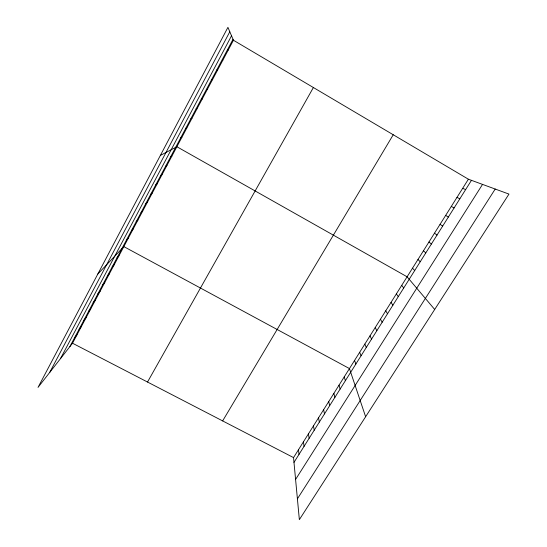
<?xml version="1.0" encoding="UTF-8"?>
<svg xmlns="http://www.w3.org/2000/svg" width="547" height="547" viewBox="0 0 547 547"><rect width="100%" height="100%" fill="white"/><g stroke="black" fill="none" stroke-linecap="round" stroke-linejoin="round"><path stroke-width="0.82" d="M49.661 372.493L229.802 31.753M60.437 358.695L231.531 35.781M69.886 346.593L233.022 39.281M72.519 343.222L233.439 40.246L227.921 27.35L38.03 387.392L72.519 343.222L293.534 457.6L299.359 519.65L508.97 194.089L468.396 179.211L233.439 40.246M147.519 382.032L313.383 87.527M222.636 420.91L393.231 134.753M293.534 457.6L468.396 179.211M293.985 462.372L471.466 180.332M295.585 479.452L482.529 184.394M297.404 498.83L495.206 189.043M74.474 337.943L77.052 334.682M79.096 329.253L81.612 326.101M83.732 320.508L86.2 317.472M88.402 311.708L90.809 308.788M93.099 302.867L95.445 300.057M97.824 293.965L100.108 291.277M102.576 285.014L104.798 282.443M107.356 276.016L109.516 273.562M112.162 266.957L114.261 264.632M116.996 257.849L119.034 255.64M97.817 274.026L123.834 246.608L349.451 368.575L365.622 416.739M126.61 239.743L128.524 237.781M131.383 230.745L133.236 228.913M136.189 221.699L137.974 219.99M141.017 212.598L142.74 211.012M145.878 203.443L147.533 201.987M150.767 194.24L152.353 192.913M155.683 184.975L157.201 183.778M160.627 175.662L162.083 174.602M165.597 166.295L166.985 165.365M170.602 156.866L171.922 156.073M160.374 155.423L176.879 146.733L407.098 276.796L434.687 309.465M180.695 137.851L181.871 137.331M185.789 128.258L186.896 127.882M190.91 118.61L191.942 118.371M196.065 108.901L197.023 108.812M201.255 99.13L202.137 99.185M206.465 89.305L207.272 89.51M462.659 188.332L465.641 189.59M456.964 197.405L459.849 198.793M211.716 79.424L212.448 79.773M451.296 206.431L454.092 207.942M445.661 215.402L448.369 217.043M440.062 224.318L442.673 226.089M434.489 233.186L437.019 235.08M216.995 69.476L217.644 69.982M428.951 242.006L431.392 244.024M423.44 250.779L425.792 252.912M417.963 259.497L420.233 261.753M412.52 268.174L414.701 270.539M222.308 59.473L222.882 60.129M401.717 285.37L403.734 287.975M396.356 293.896L398.291 296.618M391.03 302.382L392.883 305.205M227.648 49.408L228.14 50.215M385.731 310.812L387.508 313.752M380.466 319.202L382.162 322.251M375.228 327.544L376.842 330.703M370.011 335.837L371.557 339.106M364.828 344.09L366.292 347.461M359.68 352.295L361.061 355.776M354.552 360.459L355.865 364.042M344.227 376.897L345.389 380.685M339.031 385.17L340.118 389.061M333.868 393.396L334.88 397.389M328.726 401.573L329.663 405.669M323.619 409.71L324.48 413.908M318.532 417.799L319.332 422.093M313.479 425.846L314.204 430.243M308.453 433.853L309.11 438.338M303.455 441.812L304.036 446.393M298.484 449.73L298.997 454.407"/></g></svg>
